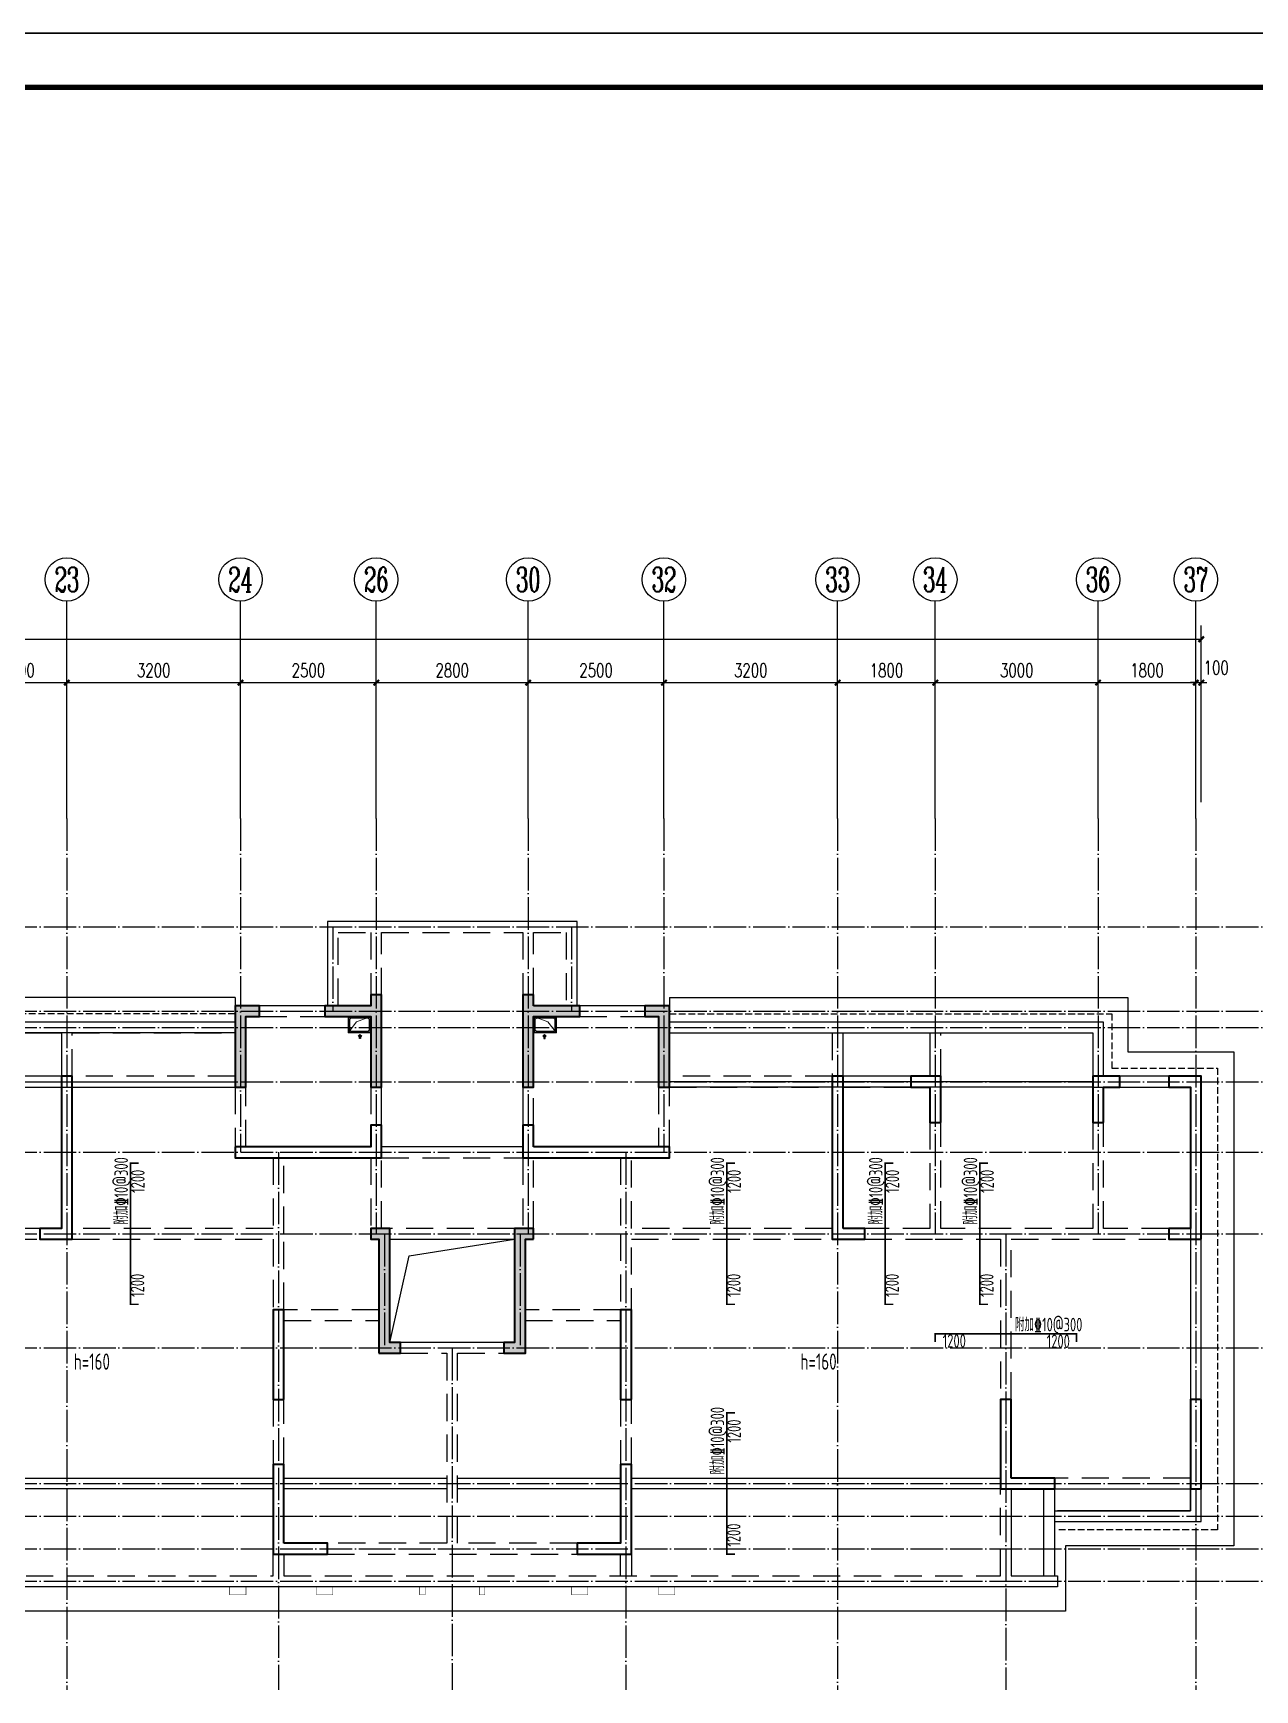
# Model space of a CAD drawing. Extents: x 393367 to 3005760, y 4998 to 826018.
# Drawn here: x 2526189 to 2548698, y 209850 to 240362 of the extents above; entities that cross this region are included whole.
import ezdxf
from ezdxf.enums import TextEntityAlignment as Align

# ---------------------------------------------------------------- set-up
doc = ezdxf.new("R2010")
doc.units = 0
doc.header["$LTSCALE"] = 1000
for name, pattern in [('#P_--_20B1_001_t3$0$DASH', [0.35, 0.25, -0.1]), ('DASHED', [0.75, 0.5, -0.25]), ('DOTE', [2.42, 2, -0.2, 0.02, -0.2]), ('虚线', [500, 300, -200])]:
    doc.linetypes.add(name, pattern=pattern)
doc.layers.get('0').update_dxf_attribs({"linetype": 'CONTINUOUS'})
doc.layers.get('Defpoints').update_dxf_attribs({"linetype": 'CONTINUOUS'})
for name, color, linetype in [('-TK', 7, 'CONTINUOUS'), ('AXIS', 3, 'CONTINUOUS'), ('AXIS_TEXT', 7, 'CONTINUOUS'), ('DOTE', 8, 'DOTE'), ('PUB_HATCH', 8, 'CONTINUOUS'), ('ROOF', 183, 'CONTINUOUS'), ('S-板负筋', 13, 'CONTINUOUS'), ('S-板负筋文字', 4, 'CONTINUOUS'), ('S-板负筋标注', 7, 'CONTINUOUS'), ('S-梁', 4, 'DASHED'), ('S-梁实线', 4, 'CONTINUOUS'), ('S-楼板文字', 7, 'CONTINUOUS'), ('S-洞口边线', 7, 'CONTINUOUS'), ('S-砼墙', 150, 'CONTINUOUS'), ('S-砼墙填充', 251, 'CONTINUOUS'), ('建筑-排气道', 9, 'CONTINUOUS'), ('看线', 251, 'CONTINUOUS')]:
    doc.layers.add(name, color=color, linetype=linetype)
for name, color, linetype, lineweight in [('DIM_IDEN', 3, 'CONTINUOUS', 15), ('LVTRY', 1, 'CONTINUOUS', 13), ('砼梁虚线', 4, '虚线', 18), ('立面-洞口示意', 214, 'CONTINUOUS', 13)]:
    doc.layers.add(name, color=color, linetype=linetype, lineweight=lineweight)
doc.layers.add('yichutu', color=7, linetype='CONTINUOUS', true_color=0xffffff, plot=False)
doc.styles.add('_TCH_AXIS', font='COMPLEX', dxfattribs={"bigfont": 'GBCBIG'})
doc.styles.add('_TCH_DIM_T3', font='SIMPLEX', dxfattribs={"width": 0.705882, "bigfont": 'GBCBIG'})
doc.styles.add('COMPLEX', font='COMPLEX')
doc.styles.add('TSSD_Rein', font='Tssdeng.shx', dxfattribs={"width": 0.7, "bigfont": 'hztxt.shx'})
doc.dimstyles.new('_TCH_ARCH&&100', dxfattribs={"dimtxt": 255, "dimasz": 100, "dimexe": 250, "dimexo": 300, "dimgap": 100, "dimtad": 1, "dimdec": 0, "dimzin": 0, "dimdsep": 46, "dimtxsty": '_TCH_DIM_T3', "dimblk": 'ARCHTICK', "dimcen": 0.09, "dimclrt": 7, "dimazin": 2, "dimtfac": 1, "dimtdec": 0, "dimtix": 1, "dimtmove": 2, "dimatfit": 3, "dimldrblk": 'ARCHTICK', "dimfxl": 1, "dimtolj": 1, "dimtzin": 0, "dimarcsym": 0})

# ---------------------------------------------------------------- blocks, each defined once
blk = doc.blocks.new('_ArchTick')
at = {"color": 0, "linetype": 'ByBlock', "const_width": 0.4}
blk.add_lwpolyline([(-0.5, -0.5), (0.5, 0.5)], dxfattribs=at)
blk = doc.blocks.new('*D3200')
at = {"layer": 'AXIS', "color": 0, "lineweight": -2}
for p, q in [((61600, 21150), (61600, 23600)), ((61700, 21150), (61700, 23600)), ((61600, 23350), (61500, 23350)), ((61600, 23350), (61700, 23350)), ((61700, 23350), (61800, 23350))]:
    blk.add_line(p, q, dxfattribs=at)
at = {"layer": 'Defpoints', "color": 0}
for p in [(61700, 23350), (61600, 20850), (61700, 20850)]:
    blk.add_point(p, dxfattribs=at)
at = {"layer": 'AXIS', "color": 0, "lineweight": -2, "xscale": 100, "yscale": 100, "zscale": 100}
blk.add_blockref('_ArchTick', (61600, 23350), dxfattribs=at)
at = {"layer": 'AXIS', "color": 0, "lineweight": -2, "xscale": 100, "yscale": 100, "zscale": 100, "rotation": 180}
blk.add_blockref('_ArchTick', (61700, 23350), dxfattribs=at)
at = {"layer": 'AXIS', "color": 7, "insert": (61975, 23625), "char_height": 255, "attachment_point": 5, "style": '_TCH_DIM_T3'}
blk.add_mtext('\\A1;100', dxfattribs=at)
blk = doc.blocks.new('*D3201')
at = {"layer": 'AXIS', "color": 0, "lineweight": -2}
for p, q in [((59800, 21150), (59800, 23600)), ((61600, 21150), (61600, 23600)), ((59800, 23350), (61600, 23350))]:
    blk.add_line(p, q, dxfattribs=at)
at = {"layer": 'Defpoints', "color": 0}
for p in [(61600, 23350), (59800, 20850), (61600, 20850)]:
    blk.add_point(p, dxfattribs=at)
at = {"layer": 'AXIS', "color": 0, "lineweight": -2, "xscale": 100, "yscale": 100, "zscale": 100, "rotation": 180}
blk.add_blockref('_ArchTick', (59800, 23350), dxfattribs=at)
at = {"layer": 'AXIS', "color": 0, "lineweight": -2, "xscale": 100, "yscale": 100, "zscale": 100}
blk.add_blockref('_ArchTick', (61600, 23350), dxfattribs=at)
at = {"layer": 'AXIS', "color": 7, "insert": (60700, 23577), "char_height": 255, "attachment_point": 5, "style": '_TCH_DIM_T3'}
blk.add_mtext('\\A1;1800', dxfattribs=at)
blk = doc.blocks.new('*D3202')
at = {"layer": 'AXIS', "color": 0, "lineweight": -2}
for p, q in [((56800, 21150), (56800, 23600)), ((59800, 21150), (59800, 23600)), ((56800, 23350), (59800, 23350))]:
    blk.add_line(p, q, dxfattribs=at)
at = {"layer": 'Defpoints', "color": 0}
for p in [(59800, 23350), (56800, 20850), (59800, 20850)]:
    blk.add_point(p, dxfattribs=at)
at = {"layer": 'AXIS', "color": 0, "lineweight": -2, "xscale": 100, "yscale": 100, "zscale": 100, "rotation": 180}
blk.add_blockref('_ArchTick', (56800, 23350), dxfattribs=at)
at = {"layer": 'AXIS', "color": 0, "lineweight": -2, "xscale": 100, "yscale": 100, "zscale": 100}
blk.add_blockref('_ArchTick', (59800, 23350), dxfattribs=at)
at = {"layer": 'AXIS', "color": 7, "insert": (58300, 23577), "char_height": 255, "attachment_point": 5, "style": '_TCH_DIM_T3'}
blk.add_mtext('\\A1;3000', dxfattribs=at)
blk = doc.blocks.new('*D3203')
at = {"layer": 'AXIS', "color": 0, "lineweight": -2}
for p, q in [((55000, 21150), (55000, 23600)), ((56800, 21150), (56800, 23600)), ((55000, 23350), (56800, 23350))]:
    blk.add_line(p, q, dxfattribs=at)
at = {"layer": 'Defpoints', "color": 0}
for p in [(56800, 23350), (55000, 20850), (56800, 20850)]:
    blk.add_point(p, dxfattribs=at)
at = {"layer": 'AXIS', "color": 0, "lineweight": -2, "xscale": 100, "yscale": 100, "zscale": 100, "rotation": 180}
blk.add_blockref('_ArchTick', (55000, 23350), dxfattribs=at)
at = {"layer": 'AXIS', "color": 0, "lineweight": -2, "xscale": 100, "yscale": 100, "zscale": 100}
blk.add_blockref('_ArchTick', (56800, 23350), dxfattribs=at)
at = {"layer": 'AXIS', "color": 7, "insert": (55900, 23577), "char_height": 255, "attachment_point": 5, "style": '_TCH_DIM_T3'}
blk.add_mtext('\\A1;1800', dxfattribs=at)
blk = doc.blocks.new('*D3204')
at = {"layer": 'AXIS', "color": 0, "lineweight": -2}
for p, q in [((51800, 21150), (51800, 23600)), ((55000, 21150), (55000, 23600)), ((51800, 23350), (55000, 23350))]:
    blk.add_line(p, q, dxfattribs=at)
at = {"layer": 'Defpoints', "color": 0}
for p in [(55000, 23350), (51800, 20850), (55000, 20850)]:
    blk.add_point(p, dxfattribs=at)
at = {"layer": 'AXIS', "color": 0, "lineweight": -2, "xscale": 100, "yscale": 100, "zscale": 100, "rotation": 180}
blk.add_blockref('_ArchTick', (51800, 23350), dxfattribs=at)
at = {"layer": 'AXIS', "color": 0, "lineweight": -2, "xscale": 100, "yscale": 100, "zscale": 100}
blk.add_blockref('_ArchTick', (55000, 23350), dxfattribs=at)
at = {"layer": 'AXIS', "color": 7, "insert": (53400, 23577), "char_height": 255, "attachment_point": 5, "style": '_TCH_DIM_T3'}
blk.add_mtext('\\A1;3200', dxfattribs=at)
blk = doc.blocks.new('*D3205')
at = {"layer": 'AXIS', "color": 0, "lineweight": -2}
for p, q in [((49300, 21150), (49300, 23600)), ((51800, 21150), (51800, 23600)), ((49300, 23350), (51800, 23350))]:
    blk.add_line(p, q, dxfattribs=at)
at = {"layer": 'Defpoints', "color": 0}
for p in [(51800, 23350), (49300, 20850), (51800, 20850)]:
    blk.add_point(p, dxfattribs=at)
at = {"layer": 'AXIS', "color": 0, "lineweight": -2, "xscale": 100, "yscale": 100, "zscale": 100, "rotation": 180}
blk.add_blockref('_ArchTick', (49300, 23350), dxfattribs=at)
at = {"layer": 'AXIS', "color": 0, "lineweight": -2, "xscale": 100, "yscale": 100, "zscale": 100}
blk.add_blockref('_ArchTick', (51800, 23350), dxfattribs=at)
at = {"layer": 'AXIS', "color": 7, "insert": (50550, 23577), "char_height": 255, "attachment_point": 5, "style": '_TCH_DIM_T3'}
blk.add_mtext('\\A1;2500', dxfattribs=at)
blk = doc.blocks.new('*D3206')
at = {"layer": 'AXIS', "color": 0, "lineweight": -2}
for p, q in [((46500, 21150), (46500, 23600)), ((49300, 21150), (49300, 23600)), ((46500, 23350), (49300, 23350))]:
    blk.add_line(p, q, dxfattribs=at)
at = {"layer": 'Defpoints', "color": 0}
for p in [(49300, 23350), (46500, 20850), (49300, 20850)]:
    blk.add_point(p, dxfattribs=at)
at = {"layer": 'AXIS', "color": 0, "lineweight": -2, "xscale": 100, "yscale": 100, "zscale": 100, "rotation": 180}
blk.add_blockref('_ArchTick', (46500, 23350), dxfattribs=at)
at = {"layer": 'AXIS', "color": 0, "lineweight": -2, "xscale": 100, "yscale": 100, "zscale": 100}
blk.add_blockref('_ArchTick', (49300, 23350), dxfattribs=at)
at = {"layer": 'AXIS', "color": 7, "insert": (47900, 23577), "char_height": 255, "attachment_point": 5, "style": '_TCH_DIM_T3'}
blk.add_mtext('\\A1;2800', dxfattribs=at)
blk = doc.blocks.new('*D3207')
at = {"layer": 'AXIS', "color": 0, "lineweight": -2}
for p, q in [((44000, 21150), (44000, 23600)), ((46500, 21150), (46500, 23600)), ((44000, 23350), (46500, 23350))]:
    blk.add_line(p, q, dxfattribs=at)
at = {"layer": 'Defpoints', "color": 0}
for p in [(46500, 23350), (44000, 20850), (46500, 20850)]:
    blk.add_point(p, dxfattribs=at)
at = {"layer": 'AXIS', "color": 0, "lineweight": -2, "xscale": 100, "yscale": 100, "zscale": 100, "rotation": 180}
blk.add_blockref('_ArchTick', (44000, 23350), dxfattribs=at)
at = {"layer": 'AXIS', "color": 0, "lineweight": -2, "xscale": 100, "yscale": 100, "zscale": 100}
blk.add_blockref('_ArchTick', (46500, 23350), dxfattribs=at)
at = {"layer": 'AXIS', "color": 7, "insert": (45250, 23577), "char_height": 255, "attachment_point": 5, "style": '_TCH_DIM_T3'}
blk.add_mtext('\\A1;2500', dxfattribs=at)
blk = doc.blocks.new('*D3208')
at = {"layer": 'AXIS', "color": 0, "lineweight": -2}
for p, q in [((40800, 21150), (40800, 23600)), ((44000, 21150), (44000, 23600)), ((40800, 23350), (44000, 23350))]:
    blk.add_line(p, q, dxfattribs=at)
at = {"layer": 'Defpoints', "color": 0}
for p in [(44000, 23350), (40800, 20850), (44000, 20850)]:
    blk.add_point(p, dxfattribs=at)
at = {"layer": 'AXIS', "color": 0, "lineweight": -2, "xscale": 100, "yscale": 100, "zscale": 100, "rotation": 180}
blk.add_blockref('_ArchTick', (40800, 23350), dxfattribs=at)
at = {"layer": 'AXIS', "color": 0, "lineweight": -2, "xscale": 100, "yscale": 100, "zscale": 100}
blk.add_blockref('_ArchTick', (44000, 23350), dxfattribs=at)
at = {"layer": 'AXIS', "color": 7, "insert": (42400, 23577), "char_height": 255, "attachment_point": 5, "style": '_TCH_DIM_T3'}
blk.add_mtext('\\A1;3200', dxfattribs=at)
blk = doc.blocks.new('*D3209')
at = {"layer": 'AXIS', "color": 0, "lineweight": -2}
for p, q in [((39000, 21150), (39000, 23600)), ((40800, 21150), (40800, 23600)), ((39000, 23350), (40800, 23350))]:
    blk.add_line(p, q, dxfattribs=at)
at = {"layer": 'Defpoints', "color": 0}
for p in [(40800, 23350), (39000, 20850), (40800, 20850)]:
    blk.add_point(p, dxfattribs=at)
at = {"layer": 'AXIS', "color": 0, "lineweight": -2, "xscale": 100, "yscale": 100, "zscale": 100, "rotation": 180}
blk.add_blockref('_ArchTick', (39000, 23350), dxfattribs=at)
at = {"layer": 'AXIS', "color": 0, "lineweight": -2, "xscale": 100, "yscale": 100, "zscale": 100}
blk.add_blockref('_ArchTick', (40800, 23350), dxfattribs=at)
at = {"layer": 'AXIS', "color": 7, "insert": (39900, 23577), "char_height": 255, "attachment_point": 5, "style": '_TCH_DIM_T3'}
blk.add_mtext('\\A1;1800', dxfattribs=at)
blk = doc.blocks.new('*D3260')
at = {"layer": 'AXIS', "color": 0, "lineweight": -2}
for p, q in [((6700, 21150), (6700, 24400)), ((6700, 24150), (61700, 24150)), ((61700, 21150), (61700, 24400))]:
    blk.add_line(p, q, dxfattribs=at)
at = {"layer": 'Defpoints', "color": 0}
for p in [(61700, 24150), (6700, 20850), (61700, 20850)]:
    blk.add_point(p, dxfattribs=at)
at = {"layer": 'AXIS', "color": 0, "lineweight": -2, "xscale": 100, "yscale": 100, "zscale": 100, "rotation": 180}
blk.add_blockref('_ArchTick', (6700, 24150), dxfattribs=at)
at = {"layer": 'AXIS', "color": 0, "lineweight": -2, "xscale": 100, "yscale": 100, "zscale": 100}
blk.add_blockref('_ArchTick', (61700, 24150), dxfattribs=at)
at = {"layer": 'AXIS', "color": 7, "insert": (34200, 24377), "char_height": 255, "attachment_point": 5, "style": '_TCH_DIM_T3'}
blk.add_mtext('\\A1;55000', dxfattribs=at)
blk = doc.blocks.new('_axiso')
blk.add_circle((0, 0), 0.5)
at = {"layer": 'AXIS_TEXT', "style": 'COMPLEX', "width": 1.041667}
blk.add_attdef('A', text='', height=0.56, dxfattribs=at).set_placement((-0.25, -0.28), (0.25, -0.28), align=Align.FIT)
blk = doc.blocks.new('A$C2BC4090B')
at = {"layer": 'S-砼墙填充'}
for points in [[(37200, 9200), (37400, 9200), (37400, 10500), (37650, 10500), (37650, 10700), (37200, 10700)], [(38850, 10700), (38850, 10500), (39700, 10500), (39700, 9200), (39900, 9200), (39900, 10900), (39700, 10900), (39700, 10700)], [(42700, 10700), (42700, 10900), (42500, 10900), (42500, 9200), (42700, 9200), (42700, 10500), (43550, 10500), (43550, 10700)], [(45200, 9200), (45200, 10700), (44750, 10700), (44750, 10500), (45000, 10500), (45000, 9200)], [(39850, 4300), (40250, 4300), (40250, 4500), (40050, 4500), (40050, 6600), (39700, 6600), (39700, 6400), (39850, 6400)], [(42700, 6400), (42700, 6600), (42350, 6600), (42350, 4500), (42150, 4500), (42150, 4300), (42550, 4300), (42550, 6400)]]:
    blk.add_hatch(color=142, dxfattribs=at).paths.add_polyline_path(points)
at = {"layer": 'S-梁'}
for p, q in [((39100, 12050), (39700, 12050)), ((39100, 10700), (39100, 12050)), ((39700, 12050), (39700, 10900)), ((39900, 12050), (42500, 12050)), ((39900, 10900), (39900, 12050)), ((42500, 12050), (42500, 10900)), ((42700, 10900), (42700, 12050)), ((42700, 12050), (43300, 12050)), ((43300, 12050), (43300, 10700)), ((37650, 10500), (38850, 10500)), ((43550, 10500), (44750, 10500)), ((34200, 9400), (34200, 10200)), ((34200, 10200), (37200, 10200)), ((45200, 10200), (48200, 10200)), ((48200, 10200), (48200, 9400)), ((50200, 10200), (53000, 10200)), ((50200, 9400), (50200, 10200)), ((53000, 10200), (53000, 9400)), ((37200, 9400), (34200, 9400)), ((34200, 9200), (37200, 9200)), ((37200, 9200), (37200, 8100)), ((37400, 8100), (37400, 9200)), ((39700, 9200), (39700, 8500)), ((42700, 8500), (42700, 9200)), ((45000, 9200), (45000, 8100)), ((48200, 9400), (45200, 9400)), ((45200, 9200), (48200, 9200)), ((45200, 8100), (45200, 9200)), ((48400, 9200), (49650, 9200)), ((53500, 9200), (54400, 9200)), ((50000, 8550), (50000, 6600)), ((50200, 6600), (50200, 8550)), ((53000, 8550), (53000, 6600)), ((53200, 6600), (53200, 8550)), ((37900, 7900), (37900, 6600)), ((38100, 6500), (38100, 7900)), ((39700, 7900), (39700, 6600)), ((39900, 6600), (39900, 7900)), ((39900, 7900), (42500, 7900)), ((42500, 7900), (42500, 6600)), ((42700, 6600), (42700, 7900)), ((44300, 7900), (44300, 6500)), ((44500, 6600), (44500, 7900)), ((33600, 6600), (32400, 6600)), ((37900, 6600), (34200, 6600)), ((38100, 5100), (38100, 6500)), ((42350, 6600), (40050, 6600)), ((44300, 6500), (44300, 5100)), ((48200, 6600), (44500, 6600)), ((50000, 6600), (48800, 6600)), ((51400, 6600), (50200, 6600)), ((53000, 6600), (51400, 6600)), ((54400, 6600), (53200, 6600)), ((32300, 6400), (33600, 6400)), ((34200, 6400), (37900, 6400)), ((37900, 6400), (37900, 5000)), ((44500, 6400), (48200, 6400)), ((44500, 5000), (44500, 6400)), ((48800, 6400), (50100, 6400)), ((50100, 6400), (51300, 6400)), ((51300, 6400), (51300, 3450)), ((51500, 3450), (51500, 6400)), ((51500, 6400), (53100, 6400)), ((53100, 6400), (54400, 6400)), ((54800, 6400), (54800, 3450)), ((39850, 5100), (38100, 5100)), ((38100, 4900), (39850, 4900)), ((44300, 5100), (42550, 5100)), ((42550, 4900), (44300, 4900)), ((40250, 4300), (41100, 4300)), ((41100, 4300), (41100, 800)), ((41300, 4300), (42150, 4300)), ((41300, 800), (41300, 4300)), ((37900, 3450), (37900, 2250)), ((38100, 2250), (38100, 3450)), ((44300, 3450), (44300, 2250)), ((44500, 2250), (44500, 3450)), ((54800, 2000), (52300, 2000)), ((51300, 200), (51300, 1800)), ((41100, 800), (38900, 800)), ((43500, 800), (41300, 800)), ((37900, 200), (37900, 600)), ((38900, 600), (43500, 600)), ((44500, 600), (44500, 200)), ((31100, 200), (37900, 200)), ((38100, 200), (51300, 200))]:
    blk.add_line(p, q, dxfattribs=at)
at = {"layer": 'S-梁实线'}
for p, q in [((39800, 12250), (38900, 12250)), ((38900, 12250), (38900, 10700)), ((42600, 12250), (39800, 12250)), ((43500, 12250), (42600, 12250)), ((43500, 10700), (43500, 12250)), ((38850, 10700), (37650, 10700)), ((44750, 10700), (43550, 10700)), ((34100, 10400), (32300, 10400)), ((37200, 10400), (34100, 10400)), ((48300, 10400), (45200, 10400)), ((50100, 10400), (48300, 10400)), ((53200, 10400), (50100, 10400)), ((53200, 9400), (53200, 10400)), ((32400, 10200), (34000, 10200)), ((34000, 10200), (34000, 9400)), ((48400, 9400), (48400, 10200)), ((48400, 10200), (50000, 10200)), ((50000, 10200), (50000, 9400)), ((34000, 9400), (32750, 9400)), ((39900, 8500), (39900, 9200)), ((42500, 9200), (42500, 8500)), ((49650, 9400), (48400, 9400)), ((54400, 9400), (53500, 9400)), ((42500, 8100), (39900, 8100)), ((40050, 6400), (42350, 6400)), ((55000, 3450), (55000, 6400)), ((41200, 4500), (40250, 4500)), ((42150, 4500), (41200, 4500)), ((51500, 1800), (51500, 200)), ((52100, 200), (52100, 1800)), ((52300, 1800), (54800, 1800)), ((52300, 200), (52300, 1800)), ((54800, 1400), (54800, 1800)), ((55000, 1200), (55000, 1800)), ((52300, 1400), (54800, 1400)), ((52300, 1200), (55000, 1200)), ((38100, 600), (38100, 200)), ((44300, 200), (44300, 600)), ((51500, 200), (52350, 200)), ((52350, 200), (52350, 0)), ((51400, 0), (30050, 0)), ((52350, 0), (51400, 0))]:
    blk.add_line(p, q, dxfattribs=at)
at = {"layer": 'S-梁实线', "color": 6}
for p, q in [((31100, 2000), (37900, 2000)), ((38100, 2000), (41100, 2000)), ((41300, 2000), (44300, 2000)), ((44500, 2000), (51300, 2000)), ((37900, 1800), (31100, 1800)), ((41100, 1800), (38100, 1800)), ((44300, 1800), (41300, 1800)), ((51300, 1800), (44500, 1800))]:
    blk.add_line(p, q, dxfattribs=at)
at = {"layer": 'S-砼墙', "color": 150, "lineweight": 35}
for points in [[(37200, 9200), (37400, 9200), (37400, 10500), (37650, 10500), (37650, 10700), (37200, 10700)], [(38850, 10700), (38850, 10500), (39700, 10500), (39700, 9200), (39900, 9200), (39900, 10900), (39700, 10900), (39700, 10700)], [(42700, 10700), (42700, 10900), (42500, 10900), (42500, 9200), (42700, 9200), (42700, 10500), (43550, 10500), (43550, 10700)], [(45200, 9200), (45200, 10700), (44750, 10700), (44750, 10500), (45000, 10500), (45000, 9200)], [(34200, 6400), (34200, 9400), (34000, 9400), (34000, 6600), (33600, 6600), (33600, 6400)], [(48400, 6600), (48400, 9400), (48200, 9400), (48200, 6400), (48800, 6400), (48800, 6600)], [(50200, 8550), (50200, 9400), (49650, 9400), (49650, 9200), (50000, 9200), (50000, 8550)], [(53200, 8550), (53200, 9200), (53500, 9200), (53500, 9400), (53000, 9400), (53000, 8550)], [(55000, 6400), (55000, 9400), (54400, 9400), (54400, 9200), (54800, 9200), (54800, 6600), (54400, 6600), (54400, 6400)], [(37200, 8100), (37200, 7900), (39900, 7900), (39900, 8500), (39700, 8500), (39700, 8100)], [(42700, 8100), (42700, 8500), (42500, 8500), (42500, 7900), (45200, 7900), (45200, 8100)], [(39850, 4300), (40250, 4300), (40250, 4500), (40050, 4500), (40050, 6600), (39700, 6600), (39700, 6400), (39850, 6400)], [(42700, 6400), (42700, 6600), (42350, 6600), (42350, 4500), (42150, 4500), (42150, 4300), (42550, 4300), (42550, 6400)], [(38100, 3450), (38100, 5100), (37900, 5100), (37900, 3450)], [(44500, 3450), (44500, 5100), (44300, 5100), (44300, 3450)], [(51500, 2000), (51500, 3450), (51300, 3450), (51300, 1800), (52300, 1800), (52300, 2000)], [(55000, 3450), (54800, 3450), (54800, 1800), (55000, 1800)], [(38100, 800), (38100, 2250), (37900, 2250), (37900, 600), (38900, 600), (38900, 800)], [(44500, 600), (44500, 2250), (44300, 2250), (44300, 800), (43500, 800), (43500, 600)]]:
    blk.add_lwpolyline(points, close=True, dxfattribs=at)
at = {"layer": '砼梁虚线', "lineweight": 18}
blk.add_line((32750, 9200), (34000, 9200), dxfattribs=at)
blk = doc.blocks.new('A$C6AE26E67')
at = {"color": 30, "const_width": 8}
for points in [[(37700, 450), (37700, 300), (38000, 300), (38000, 450)], [(39300, 450), (39300, 300), (39600, 300), (39600, 450)], [(41200, 450), (41200, 300), (41300, 300), (41300, 450)], [(42400, 450), (42400, 300), (42300, 300), (42300, 450)], [(44300, 450), (44300, 300), (44000, 300), (44000, 450)], [(45900, 450), (45900, 300), (45600, 300), (45600, 450)]]:
    blk.add_lwpolyline(points, dxfattribs=at)
at = {"layer": 'ROOF', "ltscale": 0.8}
for p, q in [((37800, 11299), (37800, 11150)), ((45800, 11300), (45800, 11150)), ((30000, 9750), (37800, 9750)), ((30000, 9650), (37800, 9650)), ((53600, 9750), (45800, 9750)), ((53600, 9650), (45800, 9650))]:
    blk.add_line(p, q, dxfattribs=at)
for points in [[(37800, 11299), (29350, 11300), (29350, 10300), (28100, 10300)], [(45800, 11300), (54250, 11300), (54250, 10300), (56200, 10300), (56200, 1200), (53100, 1200)], [(37800, 10649), (30000, 10650), (30000, 9750)], [(45800, 10650), (53600, 10650), (53600, 9750)], [(53600, 9650), (55400, 9650), (55400, 1850), (52950, 1850)]]:
    blk.add_lwpolyline(points, dxfattribs=at)
at = {"layer": '看线', "color": 202, "linetype": '#P_--_20B1_001_t3$0$DASH', "ltscale": 0.5}
for points in [[(37800, 10999), (29650, 11000), (29650, 10000), (28100, 10000)], [(45800, 11000), (53950, 11000), (53950, 10000), (55900, 10000), (55900, 1500), (52950, 1500)]]:
    blk.add_lwpolyline(points, dxfattribs=at)
at = {"layer": '看线', "color": 201}
blk.add_lwpolyline([(53100, 1200), (53100, 0), (30500, 0), (30500, 1500), (28100, 1500)], dxfattribs=at)
blk = doc.blocks.new('*U2925')
h = blk.add_hatch(color=5)
h.set_gradient(color1=(0, 0, 255), rotation=180, tint=1)
h.paths.add_polyline_path([(0, 0), (-6.35, -6.35), (-6.35, -2.159), (-15, -2.159), (-15, 2.159), (-6.35, 2.159), (-6.35, 6.35)])
at = {"color": 0, "linetype": 'Continuous'}
blk.add_lwpolyline([(0, 0), (-6.35, -6.35), (-6.35, -2.159), (-15, -2.159), (-15, 2.159), (-6.35, 2.159), (-6.35, 6.35)], close=True, dxfattribs=at)
blk = doc.blocks.new('sgrsefv')
at = {"layer": 'PUB_HATCH'}
blk.add_hatch(color=256, dxfattribs=at).paths.add_polyline_path([(1112933, 840916), (1112933, 840646), (1113073, 840646), (1113073, 840661), (1112968, 840661), (1112948, 840681), (1112948, 840881), (1112968, 840901), (1113288, 840901), (1113308, 840881), (1113308, 840681), (1113288, 840661), (1113183, 840661), (1113183, 840646), (1113323, 840646), (1113323, 840916)])
at = {"layer": 'LVTRY', "color": 1}
for p, q in [((1113073, 840661), (1113073, 840646)), ((1113183, 840661), (1113183, 840646))]:
    blk.add_line(p, q, dxfattribs=at)
for points in [[(1112918, 840931), (1113338, 840931), (1113338, 840631), (1112918, 840631)], [(1112933, 840916), (1113323, 840916), (1113323, 840646), (1112933, 840646)], [(1113288, 840661), (1112968, 840661), (1112948, 840681), (1112948, 840881), (1112968, 840901), (1113288, 840901), (1113308, 840881), (1113308, 840681), (1113288, 840661)]]:
    blk.add_lwpolyline(points, close=True, dxfattribs=at)
at = {"layer": '立面-洞口示意'}
blk.add_lwpolyline([(1112918, 840931), (1113182, 840837), (1113338, 840631)], dxfattribs=at)
at = {"layer": '建筑-排气道', "xscale": -5, "yscale": 5, "zscale": 5, "rotation": 270}
blk.add_blockref('*U2925', (1113118, 840599), dxfattribs=at)
blk = doc.blocks.new('A1')
blk.add_lwpolyline([(0, 59400), (0, 0), (84100, 0), (84100, 59400)], close=True)
at = {"const_width": 100}
blk.add_lwpolyline([(2500, 58400), (2500, 1000), (83100, 1000), (83100, 58400)], close=True, dxfattribs=at)
blk = doc.blocks.new('yct-841-594-84100-59400-100-1000')
at = {"layer": 'yichutu', "color": 7, "true_color": 0xffffff}
blk.add_lwpolyline([(0, 0), (0, 59400), (84100, 59400), (84100, 0)], close=True, dxfattribs=at)
blk = doc.blocks.new('A$C427E36F2')
at = {"layer": 'AXIS'}
for p, q in [((40800, 20850), (40800, 24850)), ((44000, 20850), (44000, 24850)), ((46500, 20850), (46500, 24850)), ((49300, 20850), (49300, 24850)), ((51800, 20850), (51800, 24850)), ((55000, 20850), (55000, 24850)), ((56800, 20850), (56800, 24850)), ((59800, 20850), (59800, 24850)), ((61600, 20850), (61600, 24850))]:
    blk.add_line(p, q, dxfattribs=at)
at = {"layer": 'DOTE', "linetype": 'DOTE', "ltscale": 0.3}
for p, q in [((40800, 20850), (40800, 4800)), ((44000, 20850), (44000, 14700)), ((46500, 20850), (46500, 13200)), ((49300, 20850), (49300, 13200)), ((51800, 20850), (51800, 14700)), ((55000, 20850), (55000, 4800)), ((56800, 20850), (56800, 13200)), ((59800, 20850), (59800, 13200)), ((61600, 20850), (61600, 4800)), ((4800, 18850), (63600, 18850)), ((45700, 18850), (45700, 17300)), ((50100, 18850), (50100, 17300)), ((4800, 17300), (63600, 17300)), ((4800, 17000), (63600, 17000)), ((4800, 16000), (63600, 16000)), ((4800, 14700), (63600, 14700)), ((44700, 14700), (44700, 4800)), ((51100, 14700), (51100, 4800)), ((4800, 13200), (63600, 13200)), ((46650, 13200), (46650, 11100)), ((49150, 13200), (49150, 11100)), ((58100, 13200), (58100, 4800)), ((4800, 11100), (63600, 11100)), ((47900, 11100), (47900, 4800)), ((4800, 8600), (63600, 8600)), ((4800, 8000), (63600, 8000)), ((4800, 7400), (63600, 7400)), ((4800, 6800), (63600, 6800))]:
    blk.add_line(p, q, dxfattribs=at)
at = {"layer": 'AXIS'}
ref = blk.add_blockref('_axiso', (40800, 25250), dxfattribs=dict(at, xscale=800, yscale=800, zscale=800))
ref.add_attrib('A', '23', dxfattribs={"layer": 'AXIS_TEXT', "height": 452.55, "style": '_TCH_AXIS', "width": 0.617647}).set_placement((40573.7, 25023.7), (41026.3, 25023.7), align=Align.FIT)
ref = blk.add_blockref('_axiso', (44000, 25250), dxfattribs=dict(at, xscale=800, yscale=800, zscale=800))
ref.add_attrib('A', '24', dxfattribs={"layer": 'AXIS_TEXT', "height": 452.55, "style": '_TCH_AXIS', "width": 0.583333}).set_placement((43773.7, 25023.7), (44226.3, 25023.7), align=Align.FIT)
ref = blk.add_blockref('_axiso', (46500, 25250), dxfattribs=dict(at, xscale=800, yscale=800, zscale=800))
ref.add_attrib('A', '26', dxfattribs={"layer": 'AXIS_TEXT', "height": 452.55, "style": '_TCH_AXIS', "width": 0.617647}).set_placement((46273.7, 25023.7), (46726.3, 25023.7), align=Align.FIT)
ref = blk.add_blockref('_axiso', (49300, 25250), dxfattribs=dict(at, xscale=800, yscale=800, zscale=800))
ref.add_attrib('A', '30', dxfattribs={"layer": 'AXIS_TEXT', "height": 452.55, "style": '_TCH_AXIS', "width": 0.636364}).set_placement((49073.7, 25023.7), (49526.3, 25023.7), align=Align.FIT)
ref = blk.add_blockref('_axiso', (51800, 25250), dxfattribs=dict(at, xscale=800, yscale=800, zscale=800))
ref.add_attrib('A', '32', dxfattribs={"layer": 'AXIS_TEXT', "height": 452.55, "style": '_TCH_AXIS', "width": 0.636364}).set_placement((51573.7, 25023.7), (52026.3, 25023.7), align=Align.FIT)
ref = blk.add_blockref('_axiso', (55000, 25250), dxfattribs=dict(at, xscale=800, yscale=800, zscale=800))
ref.add_attrib('A', '33', dxfattribs={"layer": 'AXIS_TEXT', "height": 452.55, "style": '_TCH_AXIS', "width": 0.636364}).set_placement((54773.7, 25023.7), (55226.3, 25023.7), align=Align.FIT)
ref = blk.add_blockref('_axiso', (56800, 25250), dxfattribs=dict(at, xscale=800, yscale=800, zscale=800))
ref.add_attrib('A', '34', dxfattribs={"layer": 'AXIS_TEXT', "height": 452.55, "style": '_TCH_AXIS', "width": 0.6}).set_placement((56573.7, 25023.7), (57026.3, 25023.7), align=Align.FIT)
ref = blk.add_blockref('_axiso', (59800, 25250), dxfattribs=dict(at, xscale=800, yscale=800, zscale=800))
ref.add_attrib('A', '36', dxfattribs={"layer": 'AXIS_TEXT', "height": 452.55, "style": '_TCH_AXIS', "width": 0.636364}).set_placement((59573.7, 25023.7), (60026.3, 25023.7), align=Align.FIT)
ref = blk.add_blockref('_axiso', (61600, 25250), dxfattribs=dict(at, xscale=800, yscale=800, zscale=800))
ref.add_attrib('A', '37', dxfattribs={"layer": 'AXIS_TEXT', "height": 452.55, "style": '_TCH_AXIS', "width": 0.636364}).set_placement((61373.7, 25023.7), (61826.3, 25023.7), align=Align.FIT)
for p1, p2, distance, picture, middle in [((6700, 20850), (61700, 20850), 3300, '*D3260', (34200, 24377.5)), ((39000, 20850), (40800, 20850), 2500, '*D3209', (39900, 23577.5)), ((40800, 20850), (44000, 20850), 2500, '*D3208', (42400, 23577.5)), ((44000, 20850), (46500, 20850), 2500, '*D3207', (45250, 23577.5)), ((46500, 20850), (49300, 20850), 2500, '*D3206', (47900, 23577.5)), ((49300, 20850), (51800, 20850), 2500, '*D3205', (50550, 23577.5)), ((51800, 20850), (55000, 20850), 2500, '*D3204', (53400, 23577.5)), ((55000, 20850), (56800, 20850), 2500, '*D3203', (55900, 23577.5)), ((56800, 20850), (59800, 20850), 2500, '*D3202', (58300, 23577.5)), ((59800, 20850), (61600, 20850), 2500, '*D3201', (60700, 23577.5))]:
    dim = blk.add_aligned_dim(p1=p1, p2=p2, distance=distance, dimstyle='_TCH_ARCH&&100', dxfattribs=at)
    dim.commit()
    dim.dimension.update_dxf_attribs({"geometry": picture, "text_midpoint": middle})
dim = blk.add_linear_dim(base=(61700, 23350), p1=(61600, 20850), p2=(61700, 20850), angle=0, dimstyle='_TCH_ARCH&&100', dxfattribs=at)
dim.commit()
dim.dimension.update_dxf_attribs({"geometry": '*D3200', "text_midpoint": (61975, 23625), "dimtype": 129})

msp = doc.modelspace()

# ---------------------------------------------------------------- linework, layer by layer
at = {"layer": 'S-板负筋', "const_width": 30}
for points in [[(2528134.31179, 216950.17164), (2527984.31179, 216950.17164), (2527984.31179, 219550.17164), (2528134.31179, 219550.17164)], [(2539119.32866, 216950.17164), (2538969.32866, 216950.17164), (2538969.32866, 219550.17164), (2539119.32866, 219550.17164)], [(2542036.07539, 216950.17164), (2541886.07539, 216950.17164), (2541886.07539, 219550.17164), (2542036.07539, 219550.17164)], [(2543781.13065, 216950.17164), (2543631.13065, 216950.17164), (2543631.13065, 219550.17164), (2543781.13065, 219550.17164)], [(2542810.62109, 216254.73652), (2542810.62109, 216404.73652), (2545410.62109, 216404.73652), (2545410.62109, 216254.73652)], [(2539119.32866, 212350.17164), (2538969.32866, 212350.17164), (2538969.32866, 214950.17164), (2539119.32866, 214950.17164)]]:
    msp.add_lwpolyline(points, dxfattribs=at)
at = {"layer": 'S-洞口边线'}
msp.add_lwpolyline([(2532760.80735, 216250.17966), (2533117.92346, 217842.72731), (2535061.00371, 218150.12217)], dxfattribs=at)

# ---------------------------------------------------------------- block references
at = {"layer": '-TK'}
msp.add_blockref('A1', (2480869.24175, 180962.12225), dxfattribs=at)
for name, p in [('A$C427E36F2', (2486010.61679, 205050.17205)), ('sgrsefv', (1422492.61207, -618680.71032))]:
    msp.add_blockref(name, p)
at = {"xscale": -1}
msp.add_blockref('sgrsefv', (3645329.2009, -618680.71032), dxfattribs=at)
at = {"layer": 'DIM_IDEN'}
msp.add_blockref('A$C6AE26E67', (2492110.63578, 211300.1568), dxfattribs=at)
at = {"layer": 'DOTE'}
msp.add_blockref('A$C2BC4090B', (2492710.61754, 211750.17227), dxfattribs=at)
at = {"layer": 'yichutu'}
msp.add_blockref('yct-841-594-84100-59400-100-1000', (2480869.24175, 180962.12225), dxfattribs=at)

# ---------------------------------------------------------------- texts
at = {"layer": 'S-板负筋文字', "style": 'TSSD_Rein', "width": 0.7}
for p in [(2527936.46202, 218417.8966), (2538921.47888, 218417.8966), (2541838.22561, 218417.8966), (2543583.28088, 218417.8966), (2538921.47888, 213817.8966)]:
    msp.add_text('附加%%13210@300', height=250, rotation=90, dxfattribs=at).set_placement(p)
msp.add_text('附加%%13210@300', height=250, dxfattribs=at).set_placement((2544278.34604, 216452.58629))
at = {"layer": 'S-板负筋标注', "style": 'TSSD_Rein', "width": 0.7}
for p in [(2527993.78875, 219216.3754), (2538978.80561, 219216.3754), (2541895.55234, 219216.3754), (2543640.60761, 219216.3754), (2527987.34064, 217300.51085), (2538972.35751, 217300.51085), (2541889.10424, 217300.51085), (2543634.1595, 217300.51085), (2538978.80561, 214616.3754), (2538972.35751, 212700.51085)]:
    msp.add_text('1200', height=250, rotation=90, dxfattribs=at).set_placement(p, align=Align.TOP_CENTER)
for p in [(2543160.9603, 216401.70767), (2545076.82485, 216395.25957)]:
    msp.add_text('1200', height=250, dxfattribs=at).set_placement(p, align=Align.TOP_CENTER)
at = {"layer": 'S-楼板文字', "style": 'TSSD_Rein', "width": 0.7}
for p in [(2526938.26678, 215745.84648), (2540326.57987, 215745.84648)]:
    msp.add_text('h=160', height=300, dxfattribs=at).set_placement(p)

doc.saveas('drawing.dxf')
